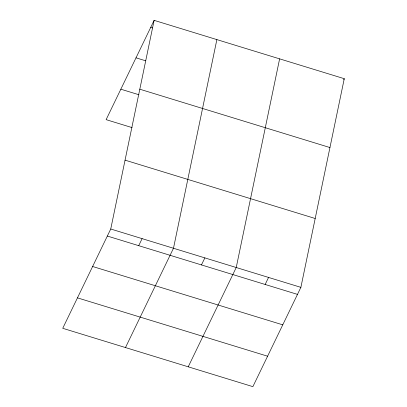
<?xml version="1.0" encoding="UTF-8"?>
<svg xmlns="http://www.w3.org/2000/svg" width="407" height="407" viewBox="0 0 407 407"><rect width="100%" height="100%" fill="white"/><g stroke="black" fill="none" stroke-linecap="round" stroke-linejoin="round"><path stroke-width="0.61" d="M110.74 229.009L154.121 20.35L344.261 78.693L300.88 287.352L252.879 386.65L62.739 328.307L110.74 229.009L300.88 287.352M216.87 39.606L173.484 248.265L125.483 347.558M279.614 58.857L236.233 267.516L188.232 366.814M154.121 20.35L106.12 119.648L132.066 127.605M138.711 245.67L142.114 238.634M201.455 264.926L204.858 257.89M343.737 79.777L344.261 78.693M265.155 284.473L268.554 277.437M150.722 27.386L152.533 27.941M136.004 57.83L145.655 60.796M139.805 89.209L329.945 147.553M120.838 89.199L138.94 94.755M125.056 160.149L315.196 218.498M107.336 236.045L297.476 294.388M92.618 266.488L282.758 324.837M77.457 297.858L267.597 356.206"/></g></svg>
